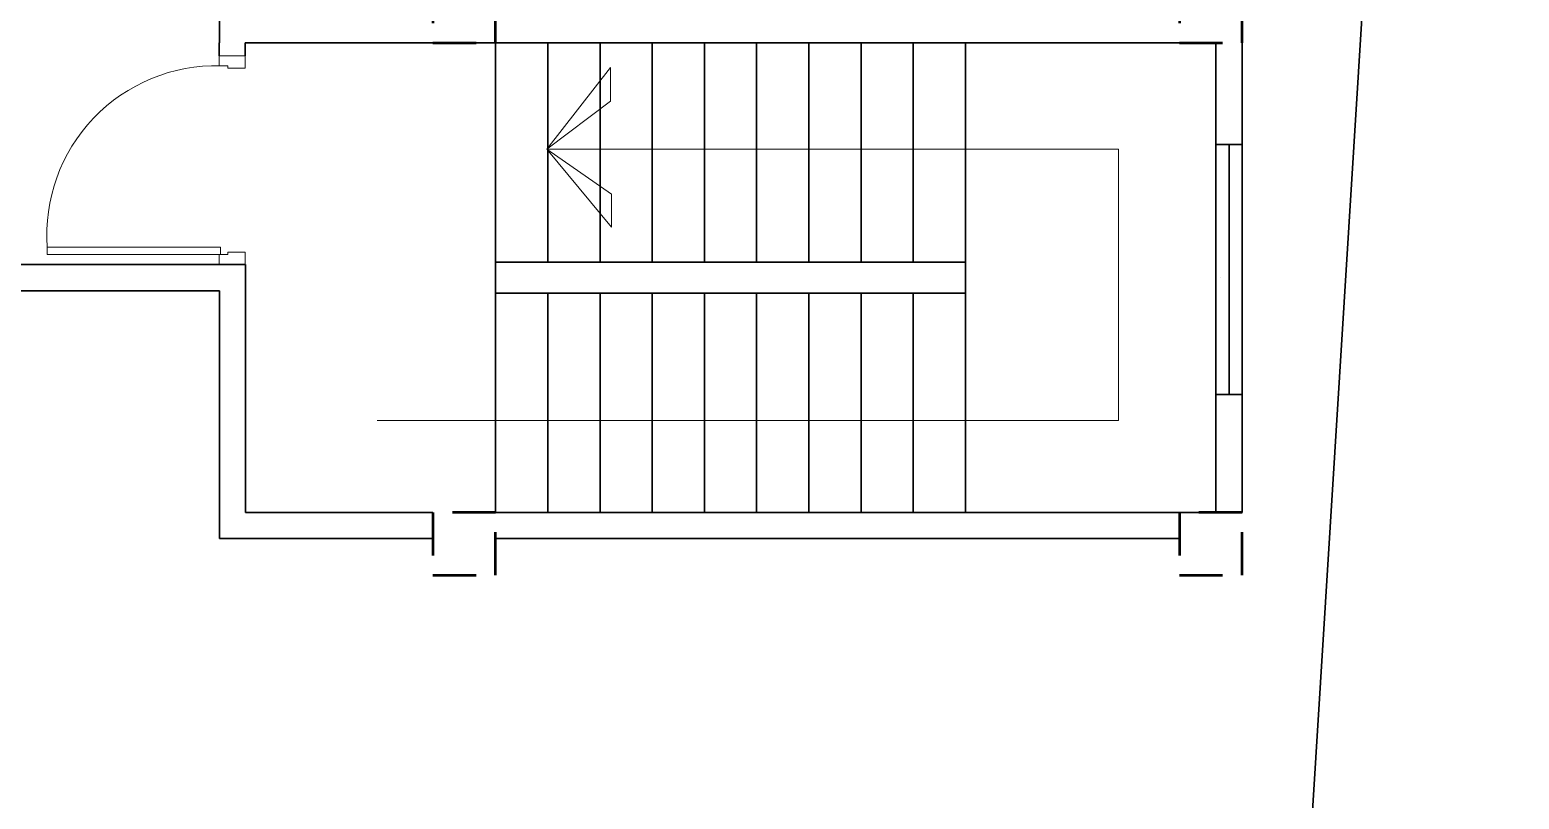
# Model space of a CAD drawing. Header units: inches. Extents: x 64086 to 138972, y -13497 to 16809.
# Drawn here: x 100338.2 to 100623.5, y -10899.2 to -10751.8 of the extents above; entities that cross this region are included whole.
import ezdxf

# ---------------------------------------------------------------- set-up
doc = ezdxf.new("R2010")
doc.units = ezdxf.units.IN
doc.header["$LTSCALE"] = 0.5
doc.header["$MEASUREMENT"] = 0
doc.linetypes.add('DASHED', pattern=[0.75, 0.5, -0.25])
for name, color, linetype, lineweight in [('Boundary', 6, 'DASHED', 50), ('hatch', 8, 'Continuous', 9), ('Light fixture', 5, 'Continuous', 13), ('railing', 30, 'Continuous', 15), ('WALL', 7, 'Continuous', 30)]:
    doc.layers.add(name, color=color, linetype=linetype, lineweight=lineweight)

# ---------------------------------------------------------------- blocks, each defined once
blk = doc.blocks.new('door-3')
at = {"layer": 'railing'}
for p, q in [((98873.42, -21113.88), (98873.42, -21080.69)), ((98873.42, -21080.69), (98874.85, -21080.69)), ((98874.85, -21080.69), (98874.85, -21113.88)), ((98836.75, -21118.64), (98836.75, -21113.64)), ((98838.65, -21113.64), (98836.75, -21113.64)), ((98876.75, -21113.64), (98874.85, -21113.64)), ((98876.75, -21113.64), (98876.75, -21118.64)), ((98838.66, -21113.88), (98838.66, -21115.31)), ((98838.66, -21113.88), (98838.66, -21115.31)), ((98838.66, -21115.31), (98839.13, -21115.31)), ((98839.13, -21115.31), (98839.13, -21118.64)), ((98839.13, -21115.31), (98839.13, -21118.64)), ((98874.85, -21113.88), (98873.42, -21113.88)), ((98874.37, -21115.31), (98874.37, -21118.64)), ((98874.37, -21118.64), (98874.37, -21115.31)), ((98874.37, -21115.31), (98874.85, -21115.31)), ((98874.85, -21113.88), (98874.85, -21115.31)), ((98874.85, -21115.31), (98874.85, -21113.88)), ((98839.13, -21118.64), (98836.75, -21118.64)), ((98876.75, -21118.64), (98874.37, -21118.64))]:
    blk.add_line(p, q, dxfattribs=at)
blk.add_arc((98871.12, -21113.08), 32.47, 85.9343, 181.4162, dxfattribs=at)

msp = doc.modelspace()

# ---------------------------------------------------------------- linework, layer by layer
at = {"layer": 'Boundary', "color": 1, "ltscale": 33}
msp.add_line((100427.46, -10844.29), (100415.46, -10844.29), dxfattribs=at)
for points in [[(100415.46, -10754.29), (100427.46, -10754.29), (100427.46, -10742.29), (100415.46, -10742.29)], [(100558.45, -10754.29), (100570.45, -10754.29), (100570.45, -10742.29), (100558.45, -10742.29)], [(100558.45, -10856.29), (100570.45, -10856.29), (100570.45, -10844.29), (100558.45, -10844.29)]]:
    msp.add_lwpolyline(points, close=True, dxfattribs=at)
msp.add_lwpolyline([(100415.46, -10844.29), (100415.46, -10856.29), (100427.46, -10856.29), (100427.46, -10844.29)], dxfattribs=at)
at = {"layer": 'hatch'}
msp.add_lwpolyline([(100404.79, -10826.65), (100546.79, -10826.65), (100546.79, -10774.65), (100437.29, -10774.65), (100449.65, -10789.59), (100449.65, -10783.32), (100437.29, -10774.65), (100449.47, -10759), (100449.47, -10765.5), (100437.29, -10774.65)], dxfattribs=at)
at = {"layer": 'Light fixture', "lineweight": 30, "ltscale": 15}
msp.add_line((100567.95, -10773.75), (100567.95, -10821.67), dxfattribs=at)
msp.add_lwpolyline([(100565.45, -10773.75), (100570.45, -10773.75), (100570.45, -10821.67), (100565.45, -10821.67)], close=True, dxfattribs=at)
at = {"layer": 'WALL', "lineweight": 30, "ltscale": 15}
for p, q in [((100555.5, -11356.48), (100623.54, -10267.6)), ((100570.45, -10754.29), (100570.45, -10616.6)), ((100374.54, -10754.29), (100374.54, -10749.29)), ((100374.5, -10756.76), (100374.5, -10754.29)), ((100374.5, -10754.29), (100374.54, -10754.29)), ((100379.5, -10754.29), (100565.45, -10754.29)), ((100379.5, -10754.29), (100379.5, -10756.76)), ((100427.46, -10844.29), (100427.46, -10754.29)), ((100437.46, -10796.29), (100437.46, -10754.29)), ((100447.46, -10796.29), (100447.46, -10754.29)), ((100457.46, -10796.29), (100457.46, -10754.29)), ((100467.46, -10796.29), (100467.46, -10754.29)), ((100477.46, -10796.29), (100477.46, -10754.29)), ((100487.46, -10796.29), (100487.46, -10754.29)), ((100497.46, -10796.29), (100497.46, -10754.29)), ((100507.46, -10796.29), (100507.46, -10754.29)), ((100517.46, -10844.29), (100517.46, -10754.29)), ((100565.45, -10844.29), (100565.45, -10754.29)), ((100570.45, -10844.29), (100570.45, -10754.29)), ((100427.46, -10796.29), (100517.46, -10796.29)), ((100379.54, -10796.79), (100293.54, -10796.79)), ((100379.54, -10802.29), (100379.54, -10796.79)), ((100374.54, -10801.79), (100139.54, -10801.79)), ((100374.54, -10802.29), (100374.54, -10801.79)), ((100374.54, -10849.29), (100374.54, -10801.79)), ((100379.54, -10844.29), (100379.54, -10801.79)), ((100427.46, -10802.29), (100517.46, -10802.29)), ((100437.46, -10844.29), (100437.46, -10802.29)), ((100447.46, -10844.29), (100447.46, -10802.29)), ((100457.46, -10844.29), (100457.46, -10802.29)), ((100467.46, -10844.29), (100467.46, -10802.29)), ((100477.46, -10844.29), (100477.46, -10802.29)), ((100487.46, -10844.29), (100487.46, -10802.29)), ((100497.46, -10844.29), (100497.46, -10802.29)), ((100507.46, -10844.29), (100507.46, -10802.29)), ((100379.54, -10844.29), (100415.46, -10844.29)), ((100427.46, -10844.29), (100565.45, -10844.29)), ((100374.54, -10849.29), (100415.46, -10849.29)), ((100427.46, -10849.29), (100558.45, -10849.29))]:
    msp.add_line(p, q, dxfattribs=at)
msp.add_lwpolyline([(100566.27, -10799.29), (100566.27, -10799.29)], close=True, dxfattribs=at)

# ---------------------------------------------------------------- block references
at = {"layer": 'railing', "xscale": -1, "rotation": 90}
msp.add_blockref('door-3', (79260.86, 88079.99), dxfattribs=at)

doc.saveas('drawing.dxf')
